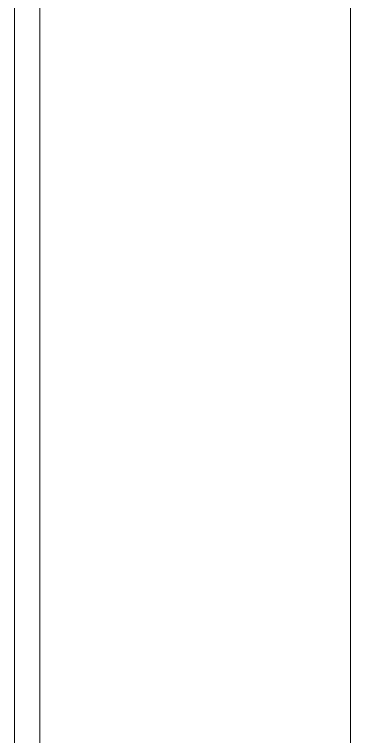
# Model space of a CAD drawing. Header units: millimetres. Extents: x 4229 to 8429, y -1187 to 1783.
# Drawn here: x 8241.9 to 8429, y 209.8 to 611.4 of the extents above; entities that cross this region are included whole.
import ezdxf

# ---------------------------------------------------------------- set-up
doc = ezdxf.new("R2010")
doc.units = ezdxf.units.MM

msp = doc.modelspace()

# ---------------------------------------------------------------- linework, layer by layer
at = {"lineweight": 5}
for p, q in [((8428.98, 1782.5, 163.19), (8428.98, -1187.5, 163.19)), ((8241.94, 1583.68, 163.19), (8241.94, -795.5, 163.19)), ((8241.94, 1583.68, 326.37), (8241.94, -795.5, 326.37)), ((8241.94, -987.76, 326.37), (8241.94, 1583.68, 326.37))]:
    msp.add_line(p, q, dxfattribs=at)
at = {"color": 4, "lineweight": 5}
msp.add_line((8256.16, -1001.97, 326.37), (8256.16, 1597.9, 326.37), dxfattribs=at)

doc.saveas('drawing.dxf')
